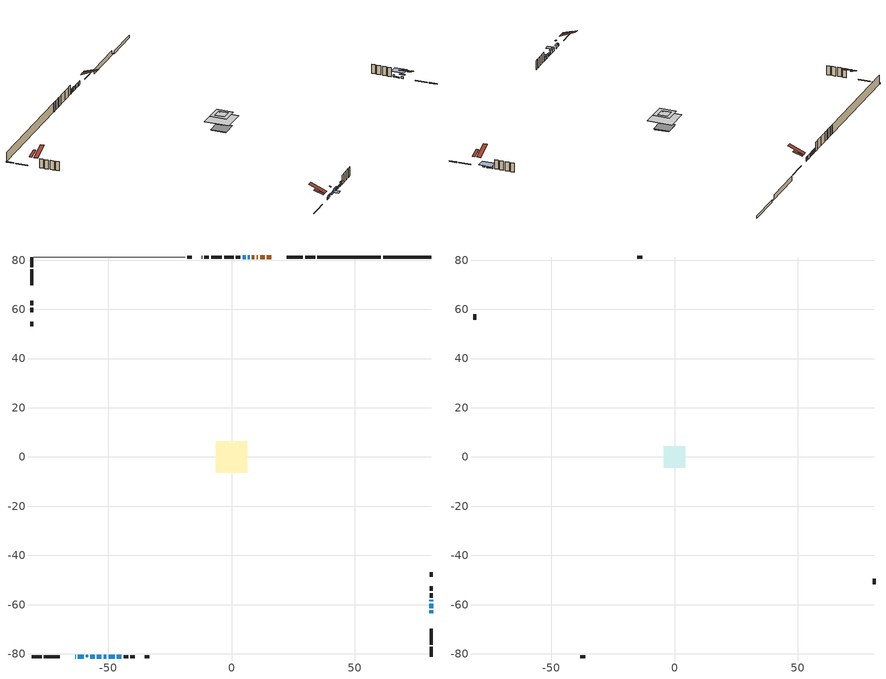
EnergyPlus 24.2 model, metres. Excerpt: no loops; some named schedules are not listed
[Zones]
conditioned space
 floor othersidecoefficients (Floor1 construction): -1.84,-1.84 -1.84,1.84 1.84,1.84 1.84,-1.84 z1.64
 floor adiabatic (AdiabaticFloorConstruction): -6.41,-6.41 -6.41,6.41 6.41,6.41 6.41,-6.41 z4.08
 floor foundation (Slab1 construction): -3.6,-3.6 -3.6,3.6 3.6,3.6 3.6,-3.6 z-1.3
 floor foundation (Slab1 construction 1): -4.12,-4.12 -4.12,4.12 4.12,4.12 4.12,-4.12 z-0.75
 wall outside (RimJoist1 construction): 34.01,81.29 29.88,81.29 / -81.29,-81.29 -77.15,-81.29 / -81.29,81.29 -81.29,77.15 / 81.29,-81.29 81.29,-77.15 z1.64:1.94
 wall outside (RimJoist2 construction): 28.95,81.29 22.54,81.29 / -76.22,-81.29 -69.82,-81.29 / -81.29,76.22 -81.29,69.82 / 81.29,-76.22 81.29,-69.82 z1.64:1.94
 wall outside (AdiabaticWallConstruction 1): 16.2,81.29 14.43,81.29 / 10.72,81.29 10.18,81.29 / 9.25,81.29 8.33,81.29 z1.64:3.67
 wall outside (AdiabaticWallConstruction): -63.47,-81.29 -63.34,-81.29 / 81.29,-58.7 81.29,-58.06 z1.64:2.86; -62.42,-81.29 -60.03,-81.29 / 7.4,81.29 6.64,81.29 / 5.71,81.29 4.54,81.29 z1.64:3.11; 81.29,-63.47 81.29,-62.33 z1.64:2.78; -57.43,-81.29 -55.65,-81.29 z1.64:2.96; 81.29,-61.4 81.29,-59.62 z1.64:2.17; -54.72,-81.29 -52.89,-81.29 / -46.6,-81.29 -44.77,-81.29 z1.64:3.62; -51.96,-81.29 -50.82,-81.29 / -49.89,-81.29 -47.53,-81.29 z1.64:2.66
 wall outside (Wall1 construction): 3.61,81.29 1.79,81.29 / -43.84,-81.29 -42.02,-81.29 / -81.29,63.47 -81.29,61.65 / 81.29,-57.13 81.29,-55.31 z1.64:6.52
 wall outside (Wall4 construction): -9.19,81.29 -11,81.29 / -41.09,-81.29 -39.28,-81.29 / -81.29,60.72 -81.29,58.92 / 81.29,-54.38 81.29,-52.57 z1.64:6.52
 wall outside (Wall7 construction): -16.09,81.29 -17.9,81.29 / -35.31,-81.29 -33.51,-81.29 / -81.29,54.95 -81.29,53.14 / 81.29,-48.6 81.29,-46.8 z1.64:6.52
 wall foundation (FoundationWall1 construction): 81.29,81.29 61.63,81.29 z-1.3:0.22
 wall foundation (FoundationWall2 construction): 34.94,81.29,-0.75 34.94,81.29,1.64 58.12,81.29,1.64 58.12,81.29,-0.37 60.7,81.29,-0.37 60.7,81.29,-0.75
 wall othersidecoefficients (AdiabaticWallConstruction 1): 13.5,81.29 11.65,81.29 z1.64:3.67
 wall othersidecoefficients (Wall2 construction): 0.86,81.29 -2.98,81.29 z1.64:6.52
 wall othersidecoefficients (Wall3 construction): -3.91,81.29 -8.26,81.29 z1.64:6.52
 wall othersidecoefficients (Wall5 construction): -11.93,81.29 -12.12,81.29 z1.64:6.52
 wall adiabatic (Wall8 construction): -18.83,81.29 -80.36,81.29 z1.64:6.52
 window (WindowConstruction 8): -63.47,-81.29 -63.34,-81.29 z1.64:2.86
 window (WindowConstruction 6): -62.42,-81.29 -60.03,-81.29 z1.64:3.11
 window (WindowConstruction 7): 81.29,-63.47 81.29,-62.33 z1.64:2.78
 window (WindowConstruction 10): -57.42,-81.29 -55.65,-81.29 z1.64:2.96
 window (WindowConstruction 11): 81.29,-61.4 81.29,-59.62 z1.64:2.17
 window (WindowConstruction): 7.4,81.29 6.64,81.29 z1.64:3.11
 window (WindowConstruction 1): -54.72,-81.29 -52.89,-81.29 z1.64:3.62
 window (WindowConstruction 2): -51.96,-81.29 -50.82,-81.29 z1.64:2.65
 window (WindowConstruction 3): -49.89,-81.29 -47.53,-81.29 z1.64:2.65
 window (WindowConstruction 4): 5.71,81.29 4.54,81.29 z1.64:3.11
 window (WindowConstruction 9): 81.29,-58.69 81.29,-58.06 z1.64:2.86
 window (WindowConstruction 5): -46.6,-81.29 -44.77,-81.29 z1.64:3.62
 door (Door): 16.2,81.29 14.43,81.29 z1.64:3.67
 door inside (Door 1): 13.5,81.29 11.65,81.29 z1.64:3.67
 door (Door 2): 10.72,81.29 10.18,81.29 z1.64:3.67
 door (Door 3): 9.25,81.29 8.33,81.29 z1.64:3.67
 ceiling adiabatic (AdiabaticFloorConstruction): 6.41,-6.41 6.41,6.41 -6.41,6.41 -6.41,-6.41 z4.08
 roof outside (Roof2 construction): -1.59,1.59 -1.59,-1.59 1.59,-1.59 1.59,1.59 z6.52
 roof outside (AdiabaticRoofConstruction): -58.35,-81.29,6.52 -58.35,-80.6,6.8 -59.1,-80.6,6.8 -59.1,-81.29,6.52
 skylight (SkylightConstruction): -58.35,-81.29,6.52 -58.35,-80.6,6.8 -59.1,-80.6,6.8 -59.1,-81.29,6.52
attic - vented
 floor to conditioned space (Floor2 construction Reversed): -2.51,-2.51 -2.51,2.51 2.51,2.51 2.51,-2.51 z6.52
 floor to conditioned space (Floor3 construction Reversed): -4.36,-4.36 -4.36,4.36 4.36,4.36 4.36,-4.36 z6.52
 wall outside (Wall6 construction): -13.05,81.29 -15.16,81.29 / -38.35,-81.29 -36.24,-81.29 / -81.29,57.99 -81.29,55.88 / 81.29,-51.64 81.29,-49.53 z1.64:6.52
 roof outside (Roof1 construction): 20.33,81.29,6.52 20.33,76.4,8.15 21.61,76.4,8.15 21.61,81.29,6.52; -67.6,-81.29,6.52 -67.6,-76.4,8.15 -68.89,-76.4,8.15 -68.89,-81.29,6.52; -81.29,67.6,6.52 -76.4,67.6,8.15 -76.4,68.89,8.15 -81.29,68.89,6.52; 81.29,-67.6,6.52 76.4,-67.6,8.15 76.4,-68.89,8.15 81.29,-68.89,6.52
 roof outside (Roof3 construction): 17.13,81.29,6.52 17.13,72.91,10.01 19.4,72.91,10.01 19.4,81.29,6.52; -64.4,-81.29,6.52 -64.4,-72.91,10.01 -66.67,-72.91,10.01 -66.67,-81.29,6.52; -81.29,64.4,6.52 -72.91,64.4,10.01 -72.91,66.67,10.01 -81.29,66.67,6.52; 81.29,-64.4,6.52 72.91,-64.4,10.01 72.91,-66.67,10.01 81.29,-66.67,6.52
shading: -59.73,-81.29 -62.71,-81.29 -62.71,-81.9 -59.73,-81.9 z3.41; 81.29,-61.42 81.29,-64.38 81.75,-64.38 81.75,-61.42 z3.69; -55.35,-81.29 -57.72,-81.29 -57.72,-84.95 -55.35,-84.95 z3.26; 81.29,-57.18 81.29,-63.84 85.86,-63.84 85.86,-57.18 z4.61; 6.03,81.29 8.01,81.29 8.01,81.59 6.03,81.59 z3.72; -52.59,-81.29 -55.02,-81.29 -55.02,-81.9 -52.59,-81.9 z3.92; -50.52,-81.29 -52.26,-81.29 -52.26,-81.9 -50.52,-81.9 z2.95; -47.23,-81.29 -50.19,-81.29 -50.19,-81.9 -47.23,-81.9 z2.95; 3.93,81.29 6.32,81.29 6.32,81.44 3.93,81.44 z3.72; -44.47,-81.29 -46.9,-81.29 -46.9,-81.9 -44.47,-81.9 z3.92
[Building]
Building 1: Terrain=Suburbs
[Site:Location]
Victoria Intl AP_BC: Latitude {deg}=48.65; Longitude {deg}=-123.43; Time Zone {hr}=-8; Elevation {m}=20; Keep Site Location Information=Yes
[Site:GroundTemperature:Shallow]
8.05499, 7.06759, 6.98852, 7.45709, 9.33813, 11.2104, 12.8336, 13.8618, 13.9492, 13.1129, 11.5311, 9.71625
[Site:WaterMainsTemperature]
Calculation Method=Schedule; Temperature Schedule=mains temperature schedule
[Material] Roughness=Rough; Thermal Absorptance=0.9
Name | Thickness {m} | Conductivity {W/m-K} | Density {kg/m3} | Specific Heat {J/kg-K} | Solar Absorptance | Visible Absorptance
asphalt or fiberglass shingles | 0.00635 | 0.162714 | 1121.4 | 1465.45 | 0.4 | 0.4
asphalt or fiberglass shingles 1 | 0.00635 | 0.162714 | 1121.4 | 1465.45 | 0.7 | 0.7
ceiling loosefill ins | 0.0846667 | 0.0480833 | 16.02 | 1046.75 | 0.7 | 0.7
ceiling loosefill ins 1 | 0.169333 | 0.0480833 | 16.02 | 1046.75 | 0.7 | 0.7
ceiling stud and cavity | 0.1397 | 0.101714 | 65.682 | 1177.47 | 0.7 | 0.7
ceiling stud and cavity 1 | 0.1397 | 0.141927 | 65.682 | 1177.47 | 0.7 | 0.7
concrete 4.0 in. | 0.1016 | 1.803125 | 2242.8 | 837.4 | 0.7 | 0.7
concrete 8.0 in. | 0.2032 | 1.803125 | 2242.8 | 837.4 | 0.7 | 0.7
door material | 0.04445 | 0.0451087 | 512.64 | 1214.23 | 0.7 | 0.7
door material 1 | 0.04445 | 0.0493698 | 512.64 | 1214.23 | 0.7 | 0.7
exterior vertical ins | 0.0319004 | 0.029427 | 32.04 | 1214.23 | 0.7 | 0.7
floor covering | 0.0127 | 0.0433444 | 54.468 | 1339.84 | 0.6 | 0.6
floor rigid ins; roof rigid ins | 0.103632 | 0.029427 | 32.04 | 1214.23 | 0.7 | 0.7
floor rigid ins 1; roof rigid ins 1; wall rigid ins | 0.512978 | 0.029427 | 32.04 | 1214.23 | 0.7 | 0.7
floor stud and cavity | 0.1397 | 0.211062 | 92.3553 | 1139.71 | 0.7 | 0.7
floor stud and cavity 1 | 0.1397 | 1.75129 | 37.0049 | 1207.88 | 0.7 | 0.7
furniture material conditioned space 1 | 0.1524 | 0.115458 | 640.8 | 1214.23 | 0.6 | 0.6
gypsum board | 0.0127 | 0.160291 | 801 | 837.4 | 0.6 | 0.6
gypsum board 1 | 0.0127 | 0.160291 | 801 | 837.4 | 0.7 | 0.7
osb sheathing 0.5 in. | 0.0127 | 0.115458 | 512.64 | 1214.23 | 0.7 | 0.7
osb sheathing 0.5 in. 1 | 0.0127 | 0.115458 | 512.64 | 1214.23 | 0.4 | 0.4
osb sheathing 0.75 in. | 0.01905 | 0.115458 | 512.64 | 1214.23 | 0.7 | 0.7
osb sheathing 2.0 in. | 0.0508 | 0.115458 | 512.64 | 1214.23 | 0.7 | 0.7
rim joist stud and cavity | 0.0508 | 0.0310689 | 125.044 | 1163.47 | 0.6 | 0.6
roof stud and cavity | 0.2032 | 1.42579 | 78.34581 | 1123.46 | 0.7 | 0.7
roof stud and cavity 1 | 0.18415 | 1.78686 | 37.0049 | 1207.88 | 0.6 | 0.6
wall stud and cavity | 0.1397 | 0.10277 | 139.0536 | 1170.24 | 0.7 | 0.7
wall stud and cavity 1 | 0.1397 | 0.0977623 | 139.0536 | 1170.24 | 0.7 | 0.7
wall stud and cavity 2 | 0.1397 | 0.0983683 | 139.0536 | 1170.24 | 0.7 | 0.7
wall stud and cavity 3 | 0.1397 | 0.103305 | 139.0536 | 1170.24 | 0.7 | 0.7
wall stud and cavity 4 | 0.1397 | 0.190929 | 139.0536 | 1170.24 | 0.7 | 0.7
wall stud and cavity 5 | 0.0889 | 6.1454 | 50.32683 | 1063.81 | 0.6 | 0.6
wall stud and cavity 6 | 0.1397 | 0.103639 | 139.0536 | 1170.24 | 0.7 | 0.7
wall stud and cavity 7 | 0.1397 | 0.091769 | 139.0536 | 1170.24 | 0.7 | 0.7
wall stud and cavity 8 | 0.0889 | 0.380278 | 52.3479 | 1209.89 | 0.7 | 0.7
wall stud and cavity 9 | 0.0889 | 0.391764 | 83.0341 | 1211.67 | 0.7 | 0.7
wood siding | 0.0254 | 0.102417 | 544.68 | 1172.36 | 0.4 | 0.4
wood siding 1 | 0.00254 | 0.102417 | 544.68 | 1172.36 | 0.4 | 0.4
wood siding 2; wood siding 3; wood siding 4 | 0.0254 | 0.102417 | 544.68 | 1172.36 | 0.7 | 0.7
[WindowMaterial:SimpleGlazingSystem]
Name | U-Factor {W/m2-K} | Solar Heat Gain Coefficient
SkylightMaterial | 3.65973 | 0.6555
WindowMaterial | 4.51855 | 0.63
WindowMaterial 1 | 4.23692 | 0.68
WindowMaterial 10 | 4.94043 | 0.64
WindowMaterial 2 | 4.62927 | 0.66
WindowMaterial 3 | 3.555 | 0.7
WindowMaterial 4 | 4.30847 | 0.68
WindowMaterial 5 | 3.39317 | 0.72
WindowMaterial 6 | 4.55148 | 0.66
WindowMaterial 7 | 5.3447 | 0.57
WindowMaterial 8 | 4.17333 | 0.66
WindowMaterial 9 | 3.506165 | 0.71
[Construction]
AdiabaticFloorConstruction: floor stud and cavity 1, floor rigid ins 1, osb sheathing 0.75 in., floor covering
AdiabaticRoofConstruction: asphalt or fiberglass shingles 1, roof rigid ins 1, osb sheathing 0.75 in., roof stud and cavity 1
AdiabaticWallConstruction: wood siding 3, wall rigid ins, wall stud and cavity 8, gypsum board
AdiabaticWallConstruction 1: wood siding 4, wall rigid ins, wall stud and cavity 8, gypsum board
Door; Door 2; Door 3: door material
Door 1: door material 1
Floor1 construction: floor stud and cavity, floor rigid ins, osb sheathing 0.75 in., floor covering
Floor2 construction Reversed: gypsum board, ceiling stud and cavity, ceiling loosefill ins
Floor3 construction Reversed: gypsum board, ceiling stud and cavity 1, ceiling loosefill ins 1
FoundationWall1 construction: concrete 8.0 in., gypsum board 1
FoundationWall2 construction: concrete 8.0 in.
furniture construction conditioned space 1: furniture material conditioned space 1
PartitionWallConstruction: gypsum board, wall stud and cavity 9, gypsum board
RimJoist1 construction; RimJoist2 construction: wood siding 2, osb sheathing 2.0 in., rim joist stud and cavity
Roof1 construction; Roof3 construction: asphalt or fiberglass shingles
Roof2 construction: asphalt or fiberglass shingles, roof rigid ins, osb sheathing 0.75 in., roof stud and cavity, gypsum board
SkylightConstruction: SkylightMaterial
Slab1 construction; Slab1 construction 1: concrete 4.0 in.
Wall1 construction: wood siding, osb sheathing 0.5 in., wall stud and cavity, gypsum board
Wall2 construction: osb sheathing 0.5 in. 1, wall stud and cavity 1, gypsum board
Wall3 construction: osb sheathing 0.5 in. 1, wall stud and cavity 2, gypsum board
Wall4 construction: wood siding, osb sheathing 0.5 in., wall stud and cavity 3, gypsum board
Wall5 construction: osb sheathing 0.5 in. 1, wall stud and cavity 4, gypsum board
Wall6 construction: wood siding 1, wall stud and cavity 5
Wall7 construction: wood siding, osb sheathing 0.5 in., wall stud and cavity 6, gypsum board
Wall8 construction: osb sheathing 0.5 in. 1, wall stud and cavity 7, gypsum board
WindowConstruction: WindowMaterial
WindowConstruction 1; WindowConstruction 5: WindowMaterial 1
WindowConstruction 10: WindowMaterial 9
WindowConstruction 11: WindowMaterial 10
WindowConstruction 2: WindowMaterial 2
WindowConstruction 3: WindowMaterial 3
WindowConstruction 4: WindowMaterial 4
WindowConstruction 6: WindowMaterial 5
WindowConstruction 7: WindowMaterial 6
WindowConstruction 8: WindowMaterial 7
WindowConstruction 9: WindowMaterial 8
[Zone] Multiplier=1; Part of Total Floor Area=Yes
Name | Volume {m3}
attic - vented | 60.0723
conditioned space | 699.4
[Space]
Name | Zone | Volume {m3}
attic - vented 1 | attic - vented | 60.0723
conditioned space 1 | conditioned space | 699.4
[ZoneInfiltration:EffectiveLeakageArea]
infil attic - vented 1: Zone or Space=attic - vented 1; Schedule=Always On Discrete; Effective Air Leakage Area {cm2}=4497.89; Stack Coefficient=0.000581959; Wind Coefficient=1.62992e-05
[ZoneMixing]
whole house fan mix: Zone or Space=attic - vented; Schedule=Always On Continuous; Design Flow Rate Calculation Method=Flow/Zone; Design Flow Rate {m3/s}=0; Source Zone or Space=conditioned space
[SurfaceProperty:OtherSideCoefficients]
other non-freezing space: Combined Convective/Radiative Film Coefficient {W/m2-K}=8.35; Constant Temperature Coefficient=1; External Dry-Bulb Temperature Coefficient=0; Ground Temperature Coefficient=0; Wind Speed Coefficient=0; Zone Air Temperature Coefficient=0; Constant Temperature Schedule=other non-freezing space; Previous Other Side Temperature Coefficient=0
[SurfaceProperty:ExposedFoundationPerimeter] Exposed Perimeter Calculation Method=TotalExposedPerimeter
Name | Total Exposed Perimeter {m}
Slab1 | 19.66
Slab1 1 | 25.756
[InternalMass] Zone or ZoneList=conditioned space; Space or SpaceList=conditioned space 1
Name | Construction | Surface Area {m2}
furniture mass conditioned space 1 | furniture construction conditioned space 1 | 119.172
partition wall mass | PartitionWallConstruction | 297.93
[Lights]
interior lighting: Zone or ZoneList or Space or SpaceList=conditioned space 1; Schedule=interior lighting schedule; Design Level Calculation Method=LightingLevel; Lighting Level {W}=343.2; Return Air Fraction=0; Fraction Radiant=0.6; Fraction Visible=0.2; Fraction Replaceable=1
[People]
occupants: Zone or ZoneList or Space or SpaceList=conditioned space 1; Number of People Schedule=occupants schedule; Number of People Calculation Method=People; Number of People=3; Fraction Radiant=0.314171; Sensible Heat Fraction=0.56303; Activity Level Schedule=occupants activity schedule; Carbon Dioxide Generation Rate {m3/s-W}=0; Enable ASHRAE 55 Comfort Warnings=No; Mean Radiant Temperature Calculation Type=EnclosureAveraged
[ElectricEquipment] Zone or ZoneList or Space or SpaceList=conditioned space 1; Design Level Calculation Method=EquipmentLevel
Name | Schedule | Design Level {W} | Fraction Latent | Fraction Radiant | Fraction Lost
clothes dryer | clothes dryer schedule | 140.772 | 0.015 | 0.081 | 0.85
clothes washer | clothes washer schedule | 32.1985 | 0.03 | 0.162 | 0.7
cooking range | cooking range schedule | 208.969 | 0.08 | 0.432 | 0.2
dishwasher | dishwasher schedule | 66.8632 | 0.3 | 0.18 | 0.4
fridge | fridge schedule | 72.9452 | 0 | 0.6 | 0
mech vent bath fan 0 | mech vent bath fan 0 schedule | 25.1 | 0 | 0 | 1
mech vent bath fan 1 | mech vent bath fan 1 schedule | 25.1 | 0 | 0 | 1
mech vent house fan | mech vent house fan schedule | 0 | 0 | 0 | 1
mech vent house fan cfis | mech vent house fan cfis schedule | 0 | 0 | 0 | 0
misc plug loads | misc plug loads schedule | 494.7 | 0.045 | 0.513 | 0.1
whole house fan | Always On Discrete | 0 | 0 | 0 | 1
[OtherEquipment] Zone or ZoneList or Space or SpaceList=conditioned space 1; Design Level Calculation Method=EquipmentLevel
Name | Fuel Type | Schedule | Design Level {W} | Fraction Latent | Fraction Radiant | Fraction Lost
clothes dryer 1 | Electricity | clothes dryer schedule | 0 | 0.015 | 0.081 | 0.85
cooking range 1 | Electricity | cooking range schedule | 0 | 0.08 | 0.432 | 0.2
general water use latent | None | general water use schedule | 59.3978 | 1 | 0 | 0
general water use sensible | None | general water use schedule | -58.539 | 0 | 0.6 | 0
mech vent house fan latent load | None | Always On Discrete | 0 | 1 | 0 | 0
mech vent house fan sensible load | None | Always On Discrete | 0 | 0 | 0 | 0
water heater energy adjustment1; water heater energy adjustment2 | Electricity | Always On Discrete | 0.01 | 0 | 0 | 1
[ZoneInfiltration:DesignFlowRate] Zone or ZoneList or Space or SpaceList=conditioned space 1; Schedule=Always On Discrete; Design Flow Rate Calculation Method=Flow/Zone; Design Flow Rate {m3/s}=0
infil flow; natural vent flow; whole house fan flow
[ZoneControl:Thermostat]
conditioned space Thermostat: Zone or ZoneList=conditioned space; Control Type Schedule=conditioned space Thermostat Schedule; Control 1=conditioned space temperature setpoint; Temperature Difference Between Cutout And Setpoint {deltaC}=0
[ThermostatSetpoint:DualSetpoint]
conditioned space temperature setpoint: Heating Setpoint Temperature Schedule=heating setpoint; Cooling Setpoint Temperature Schedule=cooling setpoint
[Zone equipment]
conditioned space: electric baseboard
[Foundation:Kiva] Initial Indoor Air Temperature {C}=18; Wall Depth Below Slab {m}=0.2032
Name | Wall Height Above Grade {m} | Custom Block Material Name 1 | Custom Block Depth 1 {m} | Custom Block X Position 1 {m} | Custom Block Z Position 1 {m}
Foundation Kiva 1 | 0.220005 | exterior vertical ins | 1.52001 | 0.2159 | 0
Foundation Kiva 2 | 1.64001
[Foundation:Kiva:Settings]
Soil Conductivity {W/m-K}=0.849921; Soil Density {kg/m3}=1842.3; Soil Specific Heat {J/kg-K}=418.7; Ground Solar Absorptivity=0.9; Ground Thermal Absorptivity=0.9; Ground Surface Roughness {m}=0.03; Far-Field Width {m}=40; Deep-Ground Boundary Condition=ZeroFlux; Deep-Ground Depth {m}=40; Minimum Cell Dimension {m}=0.2; Maximum Cell Growth Coefficient=3; Simulation Timestep=Timestep
[Exterior:Lights]
exterior lighting: Schedule=exterior lighting schedule; Design Level {W}=75.6
[EnergyManagementSystem:Sensor] Output:Variable or Output:Meter Index Key=conditioned space
Name | Output:Variable or Output:Meter
conditioned_space_clg_unmet_s | Zone Cooling Setpoint Not Met Time
conditioned_space_htg_unmet_s | Zone Heating Setpoint Not Met Time
fridge_tin_s; tin_s; tin_s_1 | Zone Mean Air Temperature
tout_s | Zone Outdoor Air Drybulb Temperature
win_s | Zone Air Humidity Ratio
[Schedule:Constant]
Name | Hourly Value
Always On Continuous; mech vent house fan schedule; mech vent house fan cfis schedule; Always On Discrete | 1
other non-freezing space; fridge schedule | 0
occupants activity schedule | 117.228
[Schedule:Week:Daily]
interior lighting schedule Week Rule - Jan1-Jan27: interior lighting schedule day, interior lighting schedule day, interior lighting schedule day, interior lighting schedule day, interior lighting schedule day, interior lighting schedule day, interior lighting schedule day, interior lighting schedule default day, interior lighting schedule default day, interior lighting schedule default day, interior lighting schedule default day, interior lighting schedule default day
interior lighting schedule Week Rule - Jan28-Feb3: interior lighting schedule day, interior lighting schedule day, interior lighting schedule day, interior lighting schedule day, interior lighting schedule day 1, interior lighting schedule day 1, interior lighting schedule day 1, interior lighting schedule default day, interior lighting schedule default day, interior lighting schedule default day, interior lighting schedule default day, interior lighting schedule default day
interior lighting schedule Week Rule - Feb4-Feb24: interior lighting schedule day 1, interior lighting schedule day 1, interior lighting schedule day 1, interior lighting schedule day 1, interior lighting schedule day 1, interior lighting schedule day 1, interior lighting schedule day 1, interior lighting schedule default day, interior lighting schedule default day, interior lighting schedule default day, interior lighting schedule default day, interior lighting schedule default day
interior lighting schedule Week Rule - Feb25-Mar3: interior lighting schedule day 1, interior lighting schedule day 1, interior lighting schedule day 1, interior lighting schedule day 1, interior lighting schedule day 2, interior lighting schedule day 2, interior lighting schedule day 2, interior lighting schedule default day, interior lighting schedule default day, interior lighting schedule default day, interior lighting schedule default day, interior lighting schedule default day
interior lighting schedule Week Rule - Mar4-Mar31: interior lighting schedule day 2, interior lighting schedule day 2, interior lighting schedule day 2, interior lighting schedule day 2, interior lighting schedule day 2, interior lighting schedule day 2, interior lighting schedule day 2, interior lighting schedule default day, interior lighting schedule default day, interior lighting schedule default day, interior lighting schedule default day, interior lighting schedule default day
interior lighting schedule Week Rule - Apr1-Apr28: interior lighting schedule day 3, interior lighting schedule day 3, interior lighting schedule day 3, interior lighting schedule day 3, interior lighting schedule day 3, interior lighting schedule day 3, interior lighting schedule day 3, interior lighting schedule default day, interior lighting schedule default day, interior lighting schedule default day, interior lighting schedule default day, interior lighting schedule default day
interior lighting schedule Week Rule - Apr29-May5: interior lighting schedule day 3, interior lighting schedule day 3, interior lighting schedule day 4, interior lighting schedule day 4, interior lighting schedule day 4, interior lighting schedule day 4, interior lighting schedule day 4, interior lighting schedule default day, interior lighting schedule default day, interior lighting schedule default day, interior lighting schedule default day, interior lighting schedule default day
interior lighting schedule Week Rule - May6-May26: interior lighting schedule day 4, interior lighting schedule day 4, interior lighting schedule day 4, interior lighting schedule day 4, interior lighting schedule day 4, interior lighting schedule day 4, interior lighting schedule day 4, interior lighting schedule default day, interior lighting schedule default day, interior lighting schedule default day, interior lighting schedule default day, interior lighting schedule default day
interior lighting schedule Week Rule - May27-Jun2: interior lighting schedule day 4, interior lighting schedule day 4, interior lighting schedule day 4, interior lighting schedule day 4, interior lighting schedule day 4, interior lighting schedule day 5, interior lighting schedule day 5, interior lighting schedule default day, interior lighting schedule default day, interior lighting schedule default day, interior lighting schedule default day, interior lighting schedule default day
interior lighting schedule Week Rule - Jun3-Jun30: interior lighting schedule day 5, interior lighting schedule day 5, interior lighting schedule day 5, interior lighting schedule day 5, interior lighting schedule day 5, interior lighting schedule day 5, interior lighting schedule day 5, interior lighting schedule default day, interior lighting schedule default day, interior lighting schedule default day, interior lighting schedule default day, interior lighting schedule default day
interior lighting schedule Week Rule - Jul1-Jul28: interior lighting schedule day 6, interior lighting schedule day 6, interior lighting schedule day 6, interior lighting schedule day 6, interior lighting schedule day 6, interior lighting schedule day 6, interior lighting schedule day 6, interior lighting schedule default day, interior lighting schedule default day, interior lighting schedule default day, interior lighting schedule default day, interior lighting schedule default day
interior lighting schedule Week Rule - Jul29-Aug4: interior lighting schedule day 6, interior lighting schedule day 6, interior lighting schedule day 6, interior lighting schedule day 7, interior lighting schedule day 7, interior lighting schedule day 7, interior lighting schedule day 7, interior lighting schedule default day, interior lighting schedule default day, interior lighting schedule default day, interior lighting schedule default day, interior lighting schedule default day
interior lighting schedule Week Rule - Aug5-Aug25: interior lighting schedule day 7, interior lighting schedule day 7, interior lighting schedule day 7, interior lighting schedule day 7, interior lighting schedule day 7, interior lighting schedule day 7, interior lighting schedule day 7, interior lighting schedule default day, interior lighting schedule default day, interior lighting schedule default day, interior lighting schedule default day, interior lighting schedule default day
interior lighting schedule Week Rule - Aug26-Sep1: interior lighting schedule day 7, interior lighting schedule day 7, interior lighting schedule day 7, interior lighting schedule day 7, interior lighting schedule day 7, interior lighting schedule day 7, interior lighting schedule day 8, interior lighting schedule default day, interior lighting schedule default day, interior lighting schedule default day, interior lighting schedule default day, interior lighting schedule default day
interior lighting schedule Week Rule - Sep2-Sep29: interior lighting schedule day 8, interior lighting schedule day 8, interior lighting schedule day 8, interior lighting schedule day 8, interior lighting schedule day 8, interior lighting schedule day 8, interior lighting schedule day 8, interior lighting schedule default day, interior lighting schedule default day, interior lighting schedule default day, interior lighting schedule default day, interior lighting schedule default day
interior lighting schedule Week Rule - Sep30-Oct6: interior lighting schedule day 8, interior lighting schedule day 9, interior lighting schedule day 9, interior lighting schedule day 9, interior lighting schedule day 9, interior lighting schedule day 9, interior lighting schedule day 9, interior lighting schedule default day, interior lighting schedule default day, interior lighting schedule default day, interior lighting schedule default day, interior lighting schedule default day
interior lighting schedule Week Rule - Oct7-Oct27: interior lighting schedule day 9, interior lighting schedule day 9, interior lighting schedule day 9, interior lighting schedule day 9, interior lighting schedule day 9, interior lighting schedule day 9, interior lighting schedule day 9, interior lighting schedule default day, interior lighting schedule default day, interior lighting schedule default day, interior lighting schedule default day, interior lighting schedule default day
interior lighting schedule Week Rule - Oct28-Nov3: interior lighting schedule day 9, interior lighting schedule day 9, interior lighting schedule day 9, interior lighting schedule day 9, interior lighting schedule day 10, interior lighting schedule day 10, interior lighting schedule day 10, interior lighting schedule default day, interior lighting schedule default day, interior lighting schedule default day, interior lighting schedule default day, interior lighting schedule default day
interior lighting schedule Week Rule - Nov4-Nov24: interior lighting schedule day 10, interior lighting schedule day 10, interior lighting schedule day 10, interior lighting schedule day 10, interior lighting schedule day 10, interior lighting schedule day 10, interior lighting schedule day 10, interior lighting schedule default day, interior lighting schedule default day, interior lighting schedule default day, interior lighting schedule default day, interior lighting schedule default day
interior lighting schedule Week Rule - Nov25-Dec1: interior lighting schedule day 10, interior lighting schedule day 10, interior lighting schedule day 10, interior lighting schedule day 10, interior lighting schedule day 10, interior lighting schedule day 10, interior lighting schedule day 11, interior lighting schedule default day, interior lighting schedule default day, interior lighting schedule default day, interior lighting schedule default day, interior lighting schedule default day
interior lighting schedule Week Rule - Dec2-Dec31: interior lighting schedule day 11, interior lighting schedule day 11, interior lighting schedule day 11, interior lighting schedule day 11, interior lighting schedule day 11, interior lighting schedule day 11, interior lighting schedule day 11, interior lighting schedule default day, interior lighting schedule default day, interior lighting schedule default day, interior lighting schedule default day, interior lighting schedule default day
occupants schedule Week Rule - Jan1-Dec31: occupants schedule day, occupants schedule day, occupants schedule day, occupants schedule day, occupants schedule day, occupants schedule day, occupants schedule day, occupants schedule default day, occupants schedule default day, occupants schedule default day, occupants schedule default day, occupants schedule default day
clothes dryer schedule Week Rule - Jan1-Dec31: clothes dryer schedule day, clothes dryer schedule day, clothes dryer schedule day, clothes dryer schedule day, clothes dryer schedule day, clothes dryer schedule day, clothes dryer schedule day, clothes dryer schedule default day, clothes dryer schedule default day, clothes dryer schedule default day, clothes dryer schedule default day, clothes dryer schedule default day
clothes washer schedule Week Rule - Jan1-Dec31: clothes washer schedule day, clothes washer schedule day, clothes washer schedule day, clothes washer schedule day, clothes washer schedule day, clothes washer schedule day, clothes washer schedule day, clothes washer schedule default day, clothes washer schedule default day, clothes washer schedule default day, clothes washer schedule default day, clothes washer schedule default day
cooking range schedule Week Rule - Jan1-Dec31: cooking range schedule day, cooking range schedule day, cooking range schedule day, cooking range schedule day, cooking range schedule day, cooking range schedule day, cooking range schedule day, cooking range schedule default day, cooking range schedule default day, cooking range schedule default day, cooking range schedule default day, cooking range schedule default day
dishwasher schedule Week Rule - Jan1-Dec31: dishwasher schedule day, dishwasher schedule day, dishwasher schedule day, dishwasher schedule day, dishwasher schedule day, dishwasher schedule day, dishwasher schedule day, dishwasher schedule default day, dishwasher schedule default day, dishwasher schedule default day, dishwasher schedule default day, dishwasher schedule default day
mech vent bath fan 0 schedule Week Rule - Jan1-Dec31: mech vent bath fan 0 schedule day, mech vent bath fan 0 schedule day, mech vent bath fan 0 schedule day, mech vent bath fan 0 schedule day, mech vent bath fan 0 schedule day, mech vent bath fan 0 schedule day, mech vent bath fan 0 schedule day, mech vent bath fan 0 schedule default day, mech vent bath fan 0 schedule default day, mech vent bath fan 0 schedule default day, mech vent bath fan 0 schedule default day, mech vent bath fan 0 schedule default day
mech vent bath fan 1 schedule Week Rule - Jan1-Dec31: mech vent bath fan 1 schedule day, mech vent bath fan 1 schedule day, mech vent bath fan 1 schedule day, mech vent bath fan 1 schedule day, mech vent bath fan 1 schedule day, mech vent bath fan 1 schedule day, mech vent bath fan 1 schedule day, mech vent bath fan 1 schedule default day, mech vent bath fan 1 schedule default day, mech vent bath fan 1 schedule default day, mech vent bath fan 1 schedule default day, mech vent bath fan 1 schedule default day
misc plug loads schedule Week Rule - Jan1-Dec31: misc plug loads schedule day, misc plug loads schedule day, misc plug loads schedule day, misc plug loads schedule day, misc plug loads schedule day, misc plug loads schedule day, misc plug loads schedule day, misc plug loads schedule default day, misc plug loads schedule default day, misc plug loads schedule default day, misc plug loads schedule default day, misc plug loads schedule default day
general water use schedule Week Rule - Jan1-Dec31: general water use schedule day, general water use schedule day, general water use schedule day, general water use schedule day, general water use schedule day, general water use schedule day, general water use schedule day, general water use schedule default day, general water use schedule default day, general water use schedule default day, general water use schedule default day, general water use schedule default day
[Schedule:Year]
interior lighting schedule: interior lighting schedule Week Rule - Jan1-Jan27, 1, 1, 1, 27, interior lighting schedule Week Rule - Jan28-Feb3, 1, 28, 2, 3, interior lighting schedule Week Rule - Feb4-Feb24, 2, 4, 2, 24, interior lighting schedule Week Rule - Feb25-Mar3, 2, 25, 3, 3, interior lighting schedule Week Rule - Mar4-Mar31, 3, 4, 3, 31, interior lighting schedule Week Rule - Apr1-Apr28, 4, 1, 4, 28, interior lighting schedule Week Rule - Apr29-May5, 4, 29, 5, 5, interior lighting schedule Week Rule - May6-May26, 5, 6, 5, 26, interior lighting schedule Week Rule - May27-Jun2, 5, 27, 6, 2, interior lighting schedule Week Rule - Jun3-Jun30, 6, 3, 6, 30, interior lighting schedule Week Rule - Jul1-Jul28, 7, 1, 7, 28, interior lighting schedule Week Rule - Jul29-Aug4, 7, 29, 8, 4, interior lighting schedule Week Rule - Aug5-Aug25, 8, 5, 8, 25, interior lighting schedule Week Rule - Aug26-Sep1, 8, 26, 9, 1, interior lighting schedule Week Rule - Sep2-Sep29, 9, 2, 9, 29, interior lighting schedule Week Rule - Sep30-Oct6, 9, 30, 10, 6, interior lighting schedule Week Rule - Oct7-Oct27, 10, 7, 10, 27, interior lighting schedule Week Rule - Oct28-Nov3, 10, 28, 11, 3, interior lighting schedule Week Rule - Nov4-Nov24, 11, 4, 11, 24, interior lighting schedule Week Rule - Nov25-Dec1, 11, 25, 12, 1, interior lighting schedule Week Rule - Dec2-Dec31, 12, 2, 12, 31
occupants schedule: occupants schedule Week Rule - Jan1-Dec31, 1, 1, 12, 31
clothes dryer schedule: clothes dryer schedule Week Rule - Jan1-Dec31, 1, 1, 12, 31
clothes washer schedule: clothes washer schedule Week Rule - Jan1-Dec31, 1, 1, 12, 31
cooking range schedule: cooking range schedule Week Rule - Jan1-Dec31, 1, 1, 12, 31
dishwasher schedule: dishwasher schedule Week Rule - Jan1-Dec31, 1, 1, 12, 31
mech vent bath fan 0 schedule: mech vent bath fan 0 schedule Week Rule - Jan1-Dec31, 1, 1, 12, 31
mech vent bath fan 1 schedule: mech vent bath fan 1 schedule Week Rule - Jan1-Dec31, 1, 1, 12, 31
misc plug loads schedule: misc plug loads schedule Week Rule - Jan1-Dec31, 1, 1, 12, 31
general water use schedule: general water use schedule Week Rule - Jan1-Dec31, 1, 1, 12, 31
exterior lighting schedule: exterior lighting schedule Week Rule - Jan1-Jan27, 1, 1, 1, 27, exterior lighting schedule Week Rule - Jan28-Feb3, 1, 28, 2, 3, exterior lighting schedule Week Rule - Feb4-Feb24, 2, 4, 2, 24, exterior lighting schedule Week Rule - Feb25-Mar3, 2, 25, 3, 3, exterior lighting schedule Week Rule - Mar4-Mar31, 3, 4, 3, 31, exterior lighting schedule Week Rule - Apr1-Apr28, 4, 1, 4, 28, exterior lighting schedule Week Rule - Apr29-May5, 4, 29, 5, 5, exterior lighting schedule Week Rule - May6-May26, 5, 6, 5, 26, exterior lighting schedule Week Rule - May27-Jun2, 5, 27, 6, 2, exterior lighting schedule Week Rule - Jun3-Jun30, 6, 3, 6, 30, exterior lighting schedule Week Rule - Jul1-Jul28, 7, 1, 7, 28, exterior lighting schedule Week Rule - Jul29-Aug4, 7, 29, 8, 4, exterior lighting schedule Week Rule - Aug5-Aug25, 8, 5, 8, 25, exterior lighting schedule Week Rule - Aug26-Sep1, 8, 26, 9, 1, exterior lighting schedule Week Rule - Sep2-Sep29, 9, 2, 9, 29, exterior lighting schedule Week Rule - Sep30-Oct6, 9, 30, 10, 6, exterior lighting schedule Week Rule - Oct7-Oct27, 10, 7, 10, 27, exterior lighting schedule Week Rule - Oct28-Nov3, 10, 28, 11, 3, exterior lighting schedule Week Rule - Nov4-Nov24, 11, 4, 11, 24, exterior lighting schedule Week Rule - Nov25-Dec1, 11, 25, 12, 1, exterior lighting schedule Week Rule - Dec2-Dec31, 12, 2, 12, 31
[Schedule:Compact]
conditioned space Thermostat Schedule: Through: 12/31, For: AllDays, Until: 24:00, 4
mains temperature schedule: Through: 01/01, For: AllDays, Until: 24:00, 11.3917, Through: 01/02, For: AllDays, Until: 24:00, 11.3578, Through: 01/03, For: AllDays, Until: 24:00, 11.3239, Through: 01/04, For: AllDays, Until: 24:00, 11.2911, Through: 01/05, For: AllDays, Until: 24:00, 11.2594, Through: 01/06, For: AllDays, Until: 24:00, 11.2278, Through: 01/07, For: AllDays, Until: 24:00, 11.1972, Through: 01/08, For: AllDays, Until: 24:00, 11.1672, Through: 01/09, For: AllDays, Until: 24:00, 11.1378, Through: 01/10, For: AllDays, Until: 24:00, 11.1094, Through: 01/11, For: AllDays, Until: 24:00, 11.0817, Through: 01/12, For: AllDays, Until: 24:00, 11.0544, Through: 01/13, For: AllDays, Until: 24:00, 11.0283, Through: 01/14, For: AllDays, Until: 24:00, 11.0028, Through: 01/15, For: AllDays, Until: 24:00, 10.9778, Through: 01/16, For: AllDays, Until: 24:00, 10.9539, Through: 01/17, For: AllDays, Until: 24:00, 10.9311, Through: 01/18, For: AllDays, Until: 24:00, 10.9089, Through: 01/19, For: AllDays, Until: 24:00, 10.8872, Through: 01/20, For: AllDays, Until: 24:00, 10.8661, Through: 01/21, For: AllDays, Until: 24:00, 10.8467, Through: 01/22, For: AllDays, Until: 24:00, 10.8272, Through: 01/23, For: AllDays, Until: 24:00, 10.8089, Through: 01/24, For: AllDays, Until: 24:00, 10.7917, Through: 01/25, For: AllDays, Until: 24:00, 10.775, Through: 01/26, For: AllDays, Until: 24:00, 10.7594, Through: 01/27, For: AllDays, Until: 24:00, 10.7444, Through: 01/28, For: AllDays, Until: 24:00, 10.7306, Through: 01/29, For: AllDays, Until: 24:00, 10.7172, Through: 01/30, For: AllDays, Until: 24:00, 10.705, Through: 01/31, For: AllDays, Until: 24:00, 10.6933, Through: 02/01, For: AllDays, Until: 24:00, 10.6828, Through: 02/02, For: AllDays, Until: 24:00, 10.6733, Through: 02/03, For: AllDays, Until: 24:00, 10.6644, Through: 02/04, For: AllDays, Until: 24:00, 10.6567, Through: 02/05, For: AllDays, Until: 24:00, 10.6494, Through: 02/06, For: AllDays, Until: 24:00, 10.6433, Through: 02/07, For: AllDays, Until: 24:00, 10.6378, Through: 02/08, For: AllDays, Until: 24:00, 10.6333, Through: 02/09, For: AllDays, Until: 24:00, 10.63, Through: 02/10, For: AllDays, Until: 24:00, 10.6272, Through: 02/11, For: AllDays, Until: 24:00, 10.6256, Through: 02/12, For: AllDays, Until: 24:00, 10.625, Through: 02/13, For: AllDays, Until: 24:00, 10.625, Through: 02/14, For: AllDays, Until: 24:00, 10.6256, Through: 02/15, For: AllDays, Until: 24:00, 10.6278, Through: 02/16, For: AllDays, Until: 24:00, 10.63, Through: 02/17, For: AllDays, Until: 24:00, 10.6339, Through: 02/18, For: AllDays, Until: 24:00, 10.6383, Through: 02/19, For: AllDays, Until: 24:00, 10.6439, Through: 02/20, For: AllDays, Until: 24:00, 10.65, Through: 02/21, For: AllDays, Until: 24:00, 10.6572, Through: 02/22, For: AllDays, Until: 24:00, 10.665, Through: 02/23, For: AllDays, Until: 24:00, 10.6739, Through: 02/24, For: AllDays, Until: 24:00, 10.6839, Through: 02/25, For: AllDays, Until: 24:00, 10.6944, Through: 02/26, For: AllDays, Until: 24:00, 10.7056, Through: 02/27, For: AllDays, Until: 24:00, 10.7183, Through: 02/28, For: AllDays, Until: 24:00, 10.7311, Through: 03/01, For: AllDays, Until: 24:00, 10.7456, Through: 03/02, For: AllDays, Until: 24:00, 10.7606, Through: 03/03, For: AllDays, Until: 24:00, 10.7761, Through: 03/04, For: AllDays, Until: 24:00, 10.7928, Through: 03/05, For: AllDays, Until: 24:00, 10.81, Through: 03/06, For: AllDays, Until: 24:00, 10.8283, Through: 03/07, For: AllDays, Until: 24:00, 10.8478, Through: 03/08, For: AllDays, Until: 24:00, 10.8678, Through: 03/09, For: AllDays, Until: 24:00, 10.8883, Through: 03/10, For: AllDays, Until: 24:00, 10.91, Through: 03/11, For: AllDays, Until: 24:00, 10.9322, Through: 03/12, For: AllDays, Until: 24:00, 10.9556, Through: 03/13, For: AllDays, Until: 24:00, 10.9794, Through: 03/14, For: AllDays, Until: 24:00, 11.0044, Through: 03/15, For: AllDays, Until: 24:00, 11.03, Through: 03/16, For: AllDays, Until: 24:00, 11.0561, Through: 03/17, For: AllDays, Until: 24:00, 11.0833, Through: 03/18, For: AllDays, Until: 24:00, 11.1111, Through: 03/19, For: AllDays, Until: 24:00, 11.1394, Through: 03/20, For: AllDays, Until: 24:00, 11.1689, Through: 03/21, For: AllDays, Until: 24:00, 11.1989, Through: 03/22, For: AllDays, Until: 24:00, 11.2294, Through: 03/23, For: AllDays, Until: 24:00, 11.2611, Through: 03/24, For: AllDays, Until: 24:00, 11.2933, Through: 03/25, For: AllDays, Until: 24:00, 11.3261, Through: 03/26, For: AllDays, Until: 24:00, 11.36, Through: 03/27, For: AllDays, Until: 24:00, 11.3939, Through: 03/28, For: AllDays, Until: 24:00, 11.4289, Through: 03/29, For: AllDays, Until: 24:00, 11.4644, Through: 03/30, For: AllDays, Until: 24:00, 11.5006, Through: 03/31, For: AllDays, Until: 24:00, 11.5372, Through: 04/01, For: AllDays, Until: 24:00, 11.5744, Through: 04/02, For: AllDays, Until: 24:00, 11.6128, Through: 04/03, For: AllDays, Until: 24:00, 11.6511, Through: 04/04, For: AllDays, Until: 24:00, 11.6906, Through: 04/05, For: AllDays, Until: 24:00, 11.7306, Through: 04/06, For: AllDays, Until: 24:00, 11.7706, Through: 04/07, For: AllDays, Until: 24:00, 11.8117, Through: 04/08, For: AllDays, Until: 24:00, 11.8528, Through: 04/09, For: AllDays, Until: 24:00, 11.895, Through: 04/10, For: AllDays, Until: 24:00, 11.9372, Through: 04/11, For: AllDays, Until: 24:00, 11.9806, Through: 04/12, For: AllDays, Until: 24:00, 12.0239, Through: 04/13, For: AllDays, Until: 24:00, 12.0678, Through: 04/14, For: AllDays, Until: 24:00, 12.1122, Through: 04/15, For: AllDays, Until: 24:00, 12.1572, Through: 04/16, For: AllDays, Until: 24:00, 12.2022, Through: 04/17, For: AllDays, Until: 24:00, 12.2478, Through: 04/18, For: AllDays, Until: 24:00, 12.2939, Through: 04/19, For: AllDays, Until: 24:00, 12.3406, Through: 04/20, For: AllDays, Until: 24:00, 12.3872, Through: 04/21, For: AllDays, Until: 24:00, 12.435, Through: 04/22, For: AllDays, Until: 24:00, 12.4822, Through: 04/23, For: AllDays, Until: 24:00, 12.5306, Through: 04/24, For: AllDays, Until: 24:00, 12.5783, Through: 04/25, For: AllDays, Until: 24:00, 12.6272, Through: 04/26, For: AllDays, Until: 24:00, 12.6761, Through: 04/27, For: AllDays, Until: 24:00, 12.725, Through: 04/28, For: AllDays, Until: 24:00, 12.7744, Through: 04/29, For: AllDays, Until: 24:00, 12.8244, Through: 04/30, For: AllDays, Until: 24:00, 12.8744, Through: 05/01, For: AllDays, Until: 24:00, 12.9244, Through: 05/02, For: AllDays, Until: 24:00, 12.9744, Through: 05/03, For: AllDays, Until: 24:00, 13.025, Through: 05/04, For: AllDays, Until: 24:00, 13.0761, Through: 05/05, For: AllDays, Until: 24:00, 13.1267, Through: 05/06, For: AllDays, Until: 24:00, 13.1778, Through: 05/07, For: AllDays, Until: 24:00, 13.2289, Through: 05/08, For: AllDays, Until: 24:00, 13.2806, Through: 05/09, For: AllDays, Until: 24:00, 13.3317, Through: 05/10, For: AllDays, Until: 24:00, 13.3833, Through: 05/11, For: AllDays, Until: 24:00, 13.435, Through: 05/12, For: AllDays, Until: 24:00, 13.4861, Through: 05/13, For: AllDays, Until: 24:00, 13.5378, Through: 05/14, For: AllDays, Until: 24:00, 13.5894, Through: 05/15, For: AllDays, Until: 24:00, 13.6411, Through: 05/16, For: AllDays, Until: 24:00, 13.6933, Through: 05/17, For: AllDays, Until: 24:00, 13.745, Through: 05/18, For: AllDays, Until: 24:00, 13.7961, Through: 05/19, For: AllDays, Until: 24:00, 13.8478, Through: 05/20, For: AllDays, Until: 24:00, 13.8994, Through: 05/21, For: AllDays, Until: 24:00, 13.9511, Through: 05/22, For: AllDays, Until: 24:00, 14.0022, Through: 05/23, For: AllDays, Until: 24:00, 14.0533, Through: 05/24, For: AllDays, Until: 24:00, 14.1044, Through: 05/25, For: AllDays, Until: 24:00, 14.1556, Through: 05/26, For: AllDays, Until: 24:00, 14.2061, Through: 05/27, For: AllDays, Until: 24:00, 14.2572, Through: 05/28, For: AllDays, Until: 24:00, 14.3072, Through: 05/29, For: AllDays, Until: 24:00, 14.3578, Through: 05/30, For: AllDays, Until: 24:00, 14.4078, Through: 05/31, For: AllDays, Until: 24:00, 14.4572, Through: 06/01, For: AllDays, Until: 24:00, 14.5072, Through: 06/02, For: AllDays, Until: 24:00, 14.5561, Through: 06/03, For: AllDays, Until: 24:00, 14.6056, Through: 06/04, For: AllDays, Until: 24:00, 14.6539, Through: 06/05, For: AllDays, Until: 24:00, 14.7028, Through: 06/06, For: AllDays, Until: 24:00, 14.7506, Through: 06/07, For: AllDays, Until: 24:00, 14.7983, Through: 06/08, For: AllDays, Until: 24:00, 14.8456, Through: 06/09, For: AllDays, Until: 24:00, 14.8928, Through: 06/10, For: AllDays, Until: 24:00, 14.9394, Through: 06/11, For: AllDays, Until: 24:00, 14.9861, Through: 06/12, For: AllDays, Until: 24:00, 15.0317, Through: 06/13, For: AllDays, Until: 24:00, 15.0772, Through: 06/14, For: AllDays, Until: 24:00, 15.1222, Through: 06/15, For: AllDays, Until: 24:00, 15.1672, Through: 06/16, For: AllDays, Until: 24:00, 15.2111, Through: 06/17, For: AllDays, Until: 24:00, 15.255, Through: 06/18, For: AllDays, Until: 24:00, 15.2978, Through: 06/19, For: AllDays, Until: 24:00, 15.3406, Through: 06/20, For: AllDays, Until: 24:00, 15.3828, Through: 06/21, For: AllDays, Until: 24:00, 15.4244, Through: 06/22, For: AllDays, Until: 24:00, 15.4656, Through: 06/23, For: AllDays, Until: 24:00, 15.5067, Through: 06/24, For: AllDays, Until: 24:00, 15.5467, Through: 06/25, For: AllDays, Until: 24:00, 15.5861, Through: 06/26, For: AllDays, Until: 24:00, 15.625, Through: 06/27, For: AllDays, Until: 24:00, 15.6633, Through: 06/28, For: AllDays, Until: 24:00, 15.7011, Through: 06/29, For: AllDays, Until: 24:00, 15.7378, Through: 06/30, For: AllDays, Until: 24:00, 15.7744, Through: 07/01, For: AllDays, Until: 24:00, 15.8106, Through: 07/02, For: AllDays, Until: 24:00, 15.8456, Through: 07/03, For: AllDays, Until: 24:00, 15.88, Through: 07/04, For: AllDays, Until: 24:00, 15.9139, Through: 07/05, For: AllDays, Until: 24:00, 15.9472, Through: 07/06, For: AllDays, Until: 24:00, 15.9794, Through: 07/07, For: AllDays, Until: 24:00, 16.0117, Through: 07/08, For: AllDays, Until: 24:00, 16.0428, Through: 07/09, For: AllDays, Until: 24:00, 16.0728, Through: 07/10, For: AllDays, Until: 24:00, 16.1028, Through: 07/11, For: AllDays, Until: 24:00, 16.1317, Through: 07/12, For: AllDays, Until: 24:00, 16.16, Through: 07/13, For: AllDays, Until: 24:00, 16.1872, Through: 07/14, For: AllDays, Until: 24:00, 16.2139, Through: 07/15, For: AllDays, Until: 24:00, 16.24, Through: 07/16, For: AllDays, Until: 24:00, 16.265, Through: 07/17, For: AllDays, Until: 24:00, 16.2894, Through: 07/18, For: AllDays, Until: 24:00, 16.3128, Through: 07/19, For: AllDays, Until: 24:00, 16.3356, Through: 07/20, For: AllDays, Until: 24:00, 16.3578, Through: 07/21, For: AllDays, Until: 24:00, 16.3789, Through: 07/22, For: AllDays, Until: 24:00, 16.3994, Through: 07/23, For: AllDays, Until: 24:00, 16.4189, Through: 07/24, For: AllDays, Until: 24:00, 16.4372, Through: 07/25, For: AllDays, Until: 24:00, 16.4556, Through: 07/26, For: AllDays, Until: 24:00, 16.4722, Through: 07/27, For: AllDays, Until: 24:00, 16.4883, Through: 07/28, For: AllDays, Until: 24:00, 16.5039, Through: 07/29, For: AllDays, Until: 24:00, 16.5183, Through: 07/30, For: AllDays, Until: 24:00, 16.5322, Through: 07/31, For: AllDays, Until: 24:00, 16.545, Through: 08/01, For: AllDays, Until: 24:00, 16.5567, Through: 08/02, For: AllDays, Until: 24:00, 16.5678, Through: 08/03, For: AllDays, Until: 24:00, 16.5778, Through: 08/04, For: AllDays, Until: 24:00, 16.5872, Through: 08/05, For: AllDays, Until: 24:00, 16.5956, Through: 08/06, For: AllDays, Until: 24:00, 16.6033, Through: 08/07, For: AllDays, Until: 24:00, 16.61, Through: 08/08, For: AllDays, Until: 24:00, 16.6156, Through: 08/09, For: AllDays, Until: 24:00, 16.6206, Through: 08/10, For: AllDays, Until: 24:00, 16.6244, Through: 08/11, For: AllDays, Until: 24:00, 16.6278, Through: 08/12, For: AllDays, Until: 24:00, 16.63, Through: 08/13, For: AllDays, Until: 24:00, 16.6317, Through: 08/14, For: AllDays, Until: 24:00, 16.6317, Through: 08/15, For: AllDays, Until: 24:00, 16.6317, Through: 08/16, For: AllDays, Until: 24:00, 16.63, Through: 08/17, For: AllDays, Until: 24:00, 16.6278, Through: 08/18, For: AllDays, Until: 24:00, 16.625, Through: 08/19, For: AllDays, Until: 24:00, 16.6211, Through: 08/20, For: AllDays, Until: 24:00, 16.6161, Through: 08/21, For: AllDays, Until: 24:00, 16.61, Through: 08/22, For: AllDays, Until: 24:00, 16.6039, Through: 08/23, For: AllDays, Until: 24:00, 16.5961, Through: 08/24, For: AllDays, Until: 24:00, 16.5878, Through: 08/25, For: AllDays, Until: 24:00, 16.5783, Through: 08/26, For: AllDays, Until: 24:00, 16.5683, Through: 08/27, For: AllDays, Until: 24:00, 16.5572, Through: 08/28, For: AllDays, Until: 24:00, 16.5456, Through: 08/29, For: AllDays, Until: 24:00, 16.5328, Through: 08/30, For: AllDays, Until: 24:00, 16.5189, Through: 08/31, For: AllDays, Until: 24:00, 16.5044, Through: 09/01, For: AllDays, Until: 24:00, 16.4894, Through: 09/02, For: AllDays, Until: 24:00, 16.4733, Through: 09/03, For: AllDays, Until: 24:00, 16.4561, Through: 09/04, For: AllDays, Until: 24:00, 16.4383, Through: 09/05, For: AllDays, Until: 24:00, 16.4194, Through: 09/06, For: AllDays, Until: 24:00, 16.4, Through: 09/07, For: AllDays, Until: 24:00, 16.38, Through: 09/08, For: AllDays, Until: 24:00, 16.3589, Through: 09/09, For: AllDays, Until: 24:00, 16.3367, Through: 09/10, For: AllDays, Until: 24:00, 16.3139, Through: 09/11, For: AllDays, Until: 24:00, 16.2906, Through: 09/12, For: AllDays, Until: 24:00, 16.2661, Through: 09/13, For: AllDays, Until: 24:00, 16.2411, Through: 09/14, For: AllDays, Until: 24:00, 16.215, Through: 09/15, For: AllDays, Until: 24:00, 16.1883, Through: 09/16, For: AllDays, Until: 24:00, 16.1611, Through: 09/17, For: AllDays, Until: 24:00, 16.1328, Through: 09/18, For: AllDays, Until: 24:00, 16.1039, Through: 09/19, For: AllDays, Until: 24:00, 16.0744, Through: 09/20, For: AllDays, Until: 24:00, 16.0439, Through: 09/21, For: AllDays, Until: 24:00, 16.0128, Through: 09/22, For: AllDays, Until: 24:00, 15.9811, Through: 09/23, For: AllDays, Until: 24:00, 15.9489, Through: 09/24, For: AllDays, Until: 24:00, 15.9156, Through: 09/25, For: AllDays, Until: 24:00, 15.8817, Through: 09/26, For: AllDays, Until: 24:00, 15.8472, Through: 09/27, For: AllDays, Until: 24:00, 15.8122, Through: 09/28, For: AllDays, Until: 24:00, 15.7761, Through: 09/29, For: AllDays, Until: 24:00, 15.74, Through: 09/30, For: AllDays, Until: 24:00, 15.7028, Through: 10/01, For: AllDays, Until: 24:00, 15.665, Through: 10/02, For: AllDays, Until: 24:00, 15.6267, Through: 10/03, For: AllDays, Until: 24:00, 15.5878, Through: 10/04, For: AllDays, Until: 24:00, 15.5483, Through: 10/05, For: AllDays, Until: 24:00, 15.5083, Through: 10/06, For: AllDays, Until: 24:00, 15.4678, Through: 10/07, For: AllDays, Until: 24:00, 15.4267, Through: 10/08, For: AllDays, Until: 24:00, 15.385, Through: 10/09, For: AllDays, Until: 24:00, 15.3428, Through: 10/10, For: AllDays, Until: 24:00, 15.3, Through: 10/11, For: AllDays, Until: 24:00, 15.2572, Through: 10/12, For: AllDays, Until: 24:00, 15.2133, Through: 10/13, For: AllDays, Until: 24:00, 15.1694, Through: 10/14, For: AllDays, Until: 24:00, 15.1244, Through: 10/15, For: AllDays, Until: 24:00, 15.0794, Through: 10/16, For: AllDays, Until: 24:00, 15.0339, Through: 10/17, For: AllDays, Until: 24:00, 14.9883, Through: 10/18, For: AllDays, Until: 24:00, 14.9417, Through: 10/19, For: AllDays, Until: 24:00, 14.895, Through: 10/20, For: AllDays, Until: 24:00, 14.8483, Through: 10/21, For: AllDays, Until: 24:00, 14.8006, Through: 10/22, For: AllDays, Until: 24:00, 14.7528, Through: 10/23, For: AllDays, Until: 24:00, 14.705, Through: 10/24, For: AllDays, Until: 24:00, 14.6567, Through: 10/25, For: AllDays, Until: 24:00, 14.6078, Through: 10/26, For: AllDays, Until: 24:00, 14.5589, Through: 10/27, For: AllDays, Until: 24:00, 14.5094, Through: 10/28, For: AllDays, Until: 24:00, 14.46, Through: 10/29, For: AllDays, Until: 24:00, 14.41, Through: 10/30, For: AllDays, Until: 24:00, 14.36, Through: 10/31, For: AllDays, Until: 24:00, 14.31, Through: 11/01, For: AllDays, Until: 24:00, 14.2594, Through: 11/02, For: AllDays, Until: 24:00, 14.2089, Through: 11/03, For: AllDays, Until: 24:00, 14.1578, Through: 11/04, For: AllDays, Until: 24:00, 14.1072, Through: 11/05, For: AllDays, Until: 24:00, 14.0561, Through: 11/06, For: AllDays, Until: 24:00, 14.005, Through: 11/07, For: AllDays, Until: 24:00, 13.9533, Through: 11/08, For: AllDays, Until: 24:00, 13.9022, Through: 11/09, For: AllDays, Until: 24:00, 13.8506, Through: 11/10, For: AllDays, Until: 24:00, 13.7989, Through: 11/11, For: AllDays, Until: 24:00, 13.7472, Through: 11/12, For: AllDays, Until: 24:00, 13.6956, Through: 11/13, For: AllDays, Until: 24:00, 13.6439, Through: 11/14, For: AllDays, Until: 24:00, 13.5922, Through: 11/15, For: AllDays, Until: 24:00, 13.5406, Through: 11/16, For: AllDays, Until: 24:00, 13.4889, Through: 11/17, For: AllDays, Until: 24:00, 13.4372, Through: 11/18, For: AllDays, Until: 24:00, 13.3856, Through: 11/19, For: AllDays, Until: 24:00, 13.3344, Through: 11/20, For: AllDays, Until: 24:00, 13.2828, Through: 11/21, For: AllDays, Until: 24:00, 13.2317, Through: 11/22, For: AllDays, Until: 24:00, 13.1806, Through: 11/23, For: AllDays, Until: 24:00, 13.1294, Through: 11/24, For: AllDays, Until: 24:00, 13.0783, Through: 11/25, For: AllDays, Until: 24:00, 13.0278, Through: 11/26, For: AllDays, Until: 24:00, 12.9772, Through: 11/27, For: AllDays, Until: 24:00, 12.9267, Through: 11/28, For: AllDays, Until: 24:00, 12.8767, Through: 11/29, For: AllDays, Until: 24:00, 12.8267, Through: 11/30, For: AllDays, Until: 24:00, 12.7772, Through: 12/01, For: AllDays, Until: 24:00, 12.7278, Through: 12/02, For: AllDays, Until: 24:00, 12.6783, Through: 12/03, For: AllDays, Until: 24:00, 12.6294, Through: 12/04, For: AllDays, Until: 24:00, 12.5811, Through: 12/05, For: AllDays, Until: 24:00, 12.5328, Through: 12/06, For: AllDays, Until: 24:00, 12.4844, Through: 12/07, For: AllDays, Until: 24:00, 12.4372, Through: 12/08, For: AllDays, Until: 24:00, 12.39, Through: 12/09, For: AllDays, Until: 24:00, 12.3428, Through: 12/10, For: AllDays, Until: 24:00, 12.2967, Through: 12/11, For: AllDays, Until: 24:00, 12.25, Through: 12/12, For: AllDays, Until: 24:00, 12.2044, Through: 12/13, For: AllDays, Until: 24:00, 12.1594, Through: 12/14, For: AllDays, Until: 24:00, 12.1144, Through: 12/15, For: AllDays, Until: 24:00, 12.07, Through: 12/16, For: AllDays, Until: 24:00, 12.0261, Through: 12/17, For: AllDays, Until: 24:00, 11.9828, Through: 12/18, For: AllDays, Until: 24:00, 11.9394, Through: 12/19, For: AllDays, Until: 24:00, 11.8972, Through: 12/20, For: AllDays, Until: 24:00, 11.855, Through: 12/21, For: AllDays, Until: 24:00, 11.8133, Through: 12/22, For: AllDays, Until: 24:00, 11.7728, Through: 12/23, For: AllDays, Until: 24:00, 11.7322, Through: 12/24, For: AllDays, Until: 24:00, 11.6928, Through: 12/25, For: AllDays, Until: 24:00, 11.6533, Through: 12/26, For: AllDays, Until: 24:00, 11.6144, Through: 12/27, For: AllDays, Until: 24:00, 11.5767, Through: 12/28, For: AllDays, Until: 24:00, 11.5389, Through: 12/29, For: AllDays, Until: 24:00, 11.5022, Through: 12/30, For: AllDays, Until: 24:00, 11.4661, Through: 12/31, For: AllDays, Until: 24:00, 11.4306
